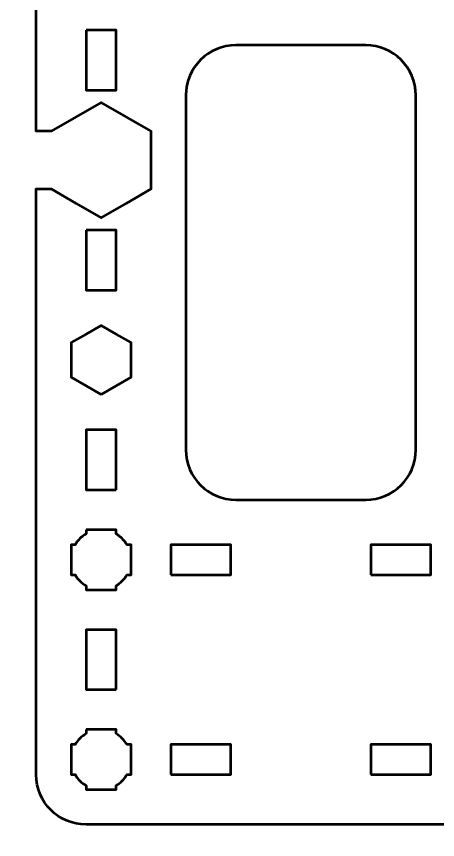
# Model space of a CAD drawing. Header units: centimetres. Extents: x -21 to 0, y -29.7 to 0.
# Drawn here: x -14.95 to -10.73, y -13.8 to -5.56 of the extents above; entities that cross this region are included whole.
import ezdxf

# ---------------------------------------------------------------- set-up
doc = ezdxf.new("R2010")
doc.units = ezdxf.units.CM
doc.header["$MEASUREMENT"] = 0
doc.layers.add('Layer 1', color=7, linetype='Continuous')

msp = doc.modelspace()

# ---------------------------------------------------------------- linework, layer by layer
at = {"layer": 'Layer 1', "color": 1, "lineweight": 53}
msp.add_open_spline([(-21.00003, -29.19995), (-21.00003, -29.19995), (-21.00003, -5.29992), (-21.00003, -5.29992), (-21.00003, -5.29992), (-21.00003, -5.21709), (-20.93286, -5.14992), (-20.85003, -5.14992), (-20.85003, -5.14992), (-20.7672, -5.14992), (-20.70003, -5.08275), (-20.70003, -4.99992), (-20.70003, -4.99992), (-20.70003, -4.91709), (-20.7672, -4.84992), (-20.85003, -4.84992), (-20.85003, -4.84992), (-20.93286, -4.84992), (-21.00003, -4.78275), (-21.00003, -4.69992), (-21.00003, -4.69992), (-21.00003, -4.61709), (-20.93286, -4.54992), (-20.85003, -4.54992), (-20.85003, -4.54992), (-20.7672, -4.54992), (-20.70003, -4.48275), (-20.70003, -4.39992), (-20.70003, -4.39992), (-20.70003, -4.31709), (-20.7672, -4.24992), (-20.85003, -4.24992), (-20.85003, -4.24992), (-20.93286, -4.24992), (-21.00003, -4.18275), (-21.00003, -4.09992), (-21.00003, -4.09992), (-21.00003, -4.01709), (-20.93286, -3.94992), (-20.85003, -3.94992), (-20.85003, -3.94992), (-20.7672, -3.94992), (-20.70003, -3.88275), (-20.70003, -3.79992), (-20.70003, -3.79992), (-20.70003, -3.71709), (-20.7672, -3.64992), (-20.85003, -3.64992), (-20.85003, -3.64992), (-20.93286, -3.64992), (-21.00003, -3.58275), (-21.00003, -3.49992), (-21.00003, -3.49992), (-21.00003, -3.41709), (-20.93286, -3.34992), (-20.85003, -3.34992), (-20.85003, -3.34992), (-20.7672, -3.34992), (-20.70003, -3.28275), (-20.70003, -3.19992), (-20.70003, -3.19992), (-20.70003, -3.11709), (-20.7672, -3.04992), (-20.85003, -3.04992), (-20.85003, -3.04992), (-20.93286, -3.04992), (-21.00003, -2.98275), (-21.00003, -2.89992), (-21.00003, -2.89992), (-21.00003, -2.81709), (-20.93286, -2.74992), (-20.85003, -2.74992), (-20.85003, -2.74992), (-20.7672, -2.74992), (-20.70003, -2.68275), (-20.70003, -2.59992), (-20.70003, -2.59992), (-20.70003, -2.51709), (-20.7672, -2.44992), (-20.85003, -2.44992), (-20.85003, -2.44992), (-20.93286, -2.44992), (-21.00003, -2.38275), (-21.00003, -2.29992), (-21.00003, -2.29992), (-21.00003, -2.21709), (-20.93286, -2.14992), (-20.85003, -2.14992), (-20.85003, -2.14992), (-20.7672, -2.14992), (-20.70003, -2.08275), (-20.70003, -1.99992), (-20.70003, -1.99992), (-20.70003, -1.91709), (-20.7672, -1.84992), (-20.85003, -1.84992), (-20.85003, -1.84992), (-20.93286, -1.84992), (-21.00003, -1.78275), (-21.00003, -1.69992), (-21.00003, -1.69992), (-21.00003, -1.61709), (-20.93286, -1.54992), (-20.85003, -1.54992), (-20.85003, -1.54992), (-20.7672, -1.54992), (-20.70003, -1.48275), (-20.70003, -1.39992), (-20.70003, -1.39992), (-20.70003, -1.31709), (-20.7672, -1.24992), (-20.85003, -1.24992), (-20.85003, -1.24992), (-20.93286, -1.24992), (-21.00003, -1.18275), (-21.00003, -1.09992), (-21.00003, -1.09992), (-21.00003, -1.09992), (-21.00003, -0.49992), (-21.00003, -0.49992), (-21.00003, -0.49992), (-21.00003, -0.22295), (-20.77694, 0.00004), (-20.49994, 0.00004), (-20.49994, 0.00004), (-20.49994, 0.00004), (-0.50008, 0.00004), (-0.50008, 0.00004), (-0.50008, 0.00004), (-0.22294, 0.00004), (0.00002, -0.22295), (0.00002, -0.49992), (0.00002, -0.49992), (0.00002, -0.49992), (0.00002, -29.19995), (0.00002, -29.19995), (0.00002, -29.19995), (0.00002, -29.47695), (-0.22294, -29.70004), (-0.50008, -29.70004), (-0.50008, -29.70004), (-0.50008, -29.70004), (-20.49994, -29.70004), (-20.49994, -29.70004), (-20.49994, -29.70004), (-20.77694, -29.70004), (-21.00003, -29.47695), (-21.00003, -29.19995)], degree=3, knots=[0, 0, 0, 0, 0.027027, 0.027027, 0.027027, 0.027027, 0.0540541, 0.0540541, 0.0540541, 0.0540541, 0.0810811, 0.0810811, 0.0810811, 0.0810811, 0.1081081, 0.1081081, 0.1081081, 0.1081081, 0.1351351, 0.1351351, 0.1351351, 0.1351351, 0.1621622, 0.1621622, 0.1621622, 0.1621622, 0.1891892, 0.1891892, 0.1891892, 0.1891892, 0.2162162, 0.2162162, 0.2162162, 0.2162162, 0.2432432, 0.2432432, 0.2432432, 0.2432432, 0.2702703, 0.2702703, 0.2702703, 0.2702703, 0.2972973, 0.2972973, 0.2972973, 0.2972973, 0.3243243, 0.3243243, 0.3243243, 0.3243243, 0.3513514, 0.3513514, 0.3513514, 0.3513514, 0.3783784, 0.3783784, 0.3783784, 0.3783784, 0.4054054, 0.4054054, 0.4054054, 0.4054054, 0.4324324, 0.4324324, 0.4324324, 0.4324324, 0.4594595, 0.4594595, 0.4594595, 0.4594595, 0.4864865, 0.4864865, 0.4864865, 0.4864865, 0.5135135, 0.5135135, 0.5135135, 0.5135135, 0.5405405, 0.5405405, 0.5405405, 0.5405405, 0.5675676, 0.5675676, 0.5675676, 0.5675676, 0.5945946, 0.5945946, 0.5945946, 0.5945946, 0.6216216, 0.6216216, 0.6216216, 0.6216216, 0.6486486, 0.6486486, 0.6486486, 0.6486486, 0.6756757, 0.6756757, 0.6756757, 0.6756757, 0.7027027, 0.7027027, 0.7027027, 0.7027027, 0.7297297, 0.7297297, 0.7297297, 0.7297297, 0.7567568, 0.7567568, 0.7567568, 0.7567568, 0.7837838, 0.7837838, 0.7837838, 0.7837838, 0.8108108, 0.8108108, 0.8108108, 0.8108108, 0.8378378, 0.8378378, 0.8378378, 0.8378378, 0.8648649, 0.8648649, 0.8648649, 0.8648649, 0.8918919, 0.8918919, 0.8918919, 0.8918919, 0.9189189, 0.9189189, 0.9189189, 0.9189189, 0.9459459, 0.9459459, 0.9459459, 0.9459459, 0.972973, 0.972973, 0.972973, 0.972973, 1, 1, 1, 1], dxfattribs=at)
at = {"layer": 'Layer 1', "color": 3, "lineweight": 53}
msp.add_open_spline([(-11.59202, -13.64999), (-11.59202, -13.64999), (-9.95003, -13.64999), (-9.95003, -13.64999), (-9.95003, -13.64999), (-9.67303, -13.64999), (-9.44994, -13.42689), (-9.44994, -13.14989), (-9.44994, -13.14989), (-9.44994, -13.14989), (-9.44994, -7.28869), (-9.44994, -7.28869), (-9.44994, -7.28869), (-9.44994, -7.28869), (-9.59999, -7.28869), (-9.59999, -7.28869), (-9.59999, -7.28869), (-9.59999, -7.28869), (-9.84999, -7.43303), (-9.84999, -7.43303), (-9.84999, -7.43303), (-9.84999, -7.43303), (-10.09999, -7.57736), (-10.09999, -7.57736), (-10.09999, -7.57736), (-10.09999, -7.57736), (-10.34999, -7.43303), (-10.34999, -7.43303), (-10.34999, -7.43303), (-10.34999, -7.43303), (-10.59999, -7.28869), (-10.59999, -7.28869), (-10.59999, -7.28869), (-10.59999, -7.28869), (-10.59999, -7.00002), (-10.59999, -7.00002), (-10.59999, -7.00002), (-10.59999, -7.00002), (-10.59999, -6.71135), (-10.59999, -6.71135), (-10.59999, -6.71135), (-10.59999, -6.71135), (-10.34999, -6.56701), (-10.34999, -6.56701), (-10.34999, -6.56701), (-10.34999, -6.56701), (-10.09999, -6.42268), (-10.09999, -6.42268), (-10.09999, -6.42268), (-10.09999, -6.42268), (-9.84999, -6.56701), (-9.84999, -6.56701), (-9.84999, -6.56701), (-9.84999, -6.56701), (-9.59999, -6.71135), (-9.59999, -6.71135), (-9.59999, -6.71135), (-9.59999, -6.71135), (-9.44994, -6.71135), (-9.44994, -6.71135), (-9.44994, -6.71135), (-9.44994, -6.71135), (-9.44994, -4.85009), (-9.44994, -4.85009), (-9.44994, -4.85009), (-9.44994, -4.57309), (-9.6729, -4.34999), (-9.95003, -4.34999), (-9.95003, -4.34999), (-9.95003, -4.34999), (-14.24989, -4.34999), (-14.24989, -4.34999), (-14.24989, -4.34999), (-14.52689, -4.34999), (-14.74998, -4.57309), (-14.74998, -4.85009), (-14.74998, -4.85009), (-14.74998, -4.85009), (-14.74998, -6.71135), (-14.74998, -6.71135), (-14.74998, -6.71135), (-14.74998, -6.71135), (-14.59999, -6.71135), (-14.59999, -6.71135), (-14.59999, -6.71135), (-14.59999, -6.71135), (-14.34999, -6.56701), (-14.34999, -6.56701), (-14.34999, -6.56701), (-14.34999, -6.56701), (-14.09999, -6.42268), (-14.09999, -6.42268), (-14.09999, -6.42268), (-14.09999, -6.42268), (-13.84999, -6.56701), (-13.84999, -6.56701), (-13.84999, -6.56701), (-13.84999, -6.56701), (-13.59999, -6.71135), (-13.59999, -6.71135), (-13.59999, -6.71135), (-13.59999, -6.71135), (-13.59999, -7.00002), (-13.59999, -7.00002), (-13.59999, -7.00002), (-13.59999, -7.00002), (-13.59999, -7.28869), (-13.59999, -7.28869), (-13.59999, -7.28869), (-13.59999, -7.28869), (-13.84999, -7.43303), (-13.84999, -7.43303), (-13.84999, -7.43303), (-13.84999, -7.43303), (-14.09999, -7.57736), (-14.09999, -7.57736), (-14.09999, -7.57736), (-14.09999, -7.57736), (-14.34999, -7.43303), (-14.34999, -7.43303), (-14.34999, -7.43303), (-14.34999, -7.43303), (-14.59999, -7.28869), (-14.59999, -7.28869), (-14.59999, -7.28869), (-14.59999, -7.28869), (-14.74998, -7.28869), (-14.74998, -7.28869), (-14.74998, -7.28869), (-14.74998, -7.28869), (-14.74998, -13.14989), (-14.74998, -13.14989), (-14.74998, -13.14989), (-14.74998, -13.42684), (-14.5271, -13.64991), (-14.25004, -13.64999), (-14.25004, -13.64999), (-14.25004, -13.64999), (-12.60802, -13.64999), (-12.60802, -13.64999), (-12.60802, -13.64999), (-12.60802, -13.64999), (-11.59202, -13.64999), (-11.59202, -13.64999)], degree=3, knots=[0, 0, 0, 0, 0.0277778, 0.0277778, 0.0277778, 0.0277778, 0.0555556, 0.0555556, 0.0555556, 0.0555556, 0.0833333, 0.0833333, 0.0833333, 0.0833333, 0.1111111, 0.1111111, 0.1111111, 0.1111111, 0.1388889, 0.1388889, 0.1388889, 0.1388889, 0.1666667, 0.1666667, 0.1666667, 0.1666667, 0.1944444, 0.1944444, 0.1944444, 0.1944444, 0.2222222, 0.2222222, 0.2222222, 0.2222222, 0.25, 0.25, 0.25, 0.25, 0.2777778, 0.2777778, 0.2777778, 0.2777778, 0.3055556, 0.3055556, 0.3055556, 0.3055556, 0.3333333, 0.3333333, 0.3333333, 0.3333333, 0.3611111, 0.3611111, 0.3611111, 0.3611111, 0.3888889, 0.3888889, 0.3888889, 0.3888889, 0.4166667, 0.4166667, 0.4166667, 0.4166667, 0.4444444, 0.4444444, 0.4444444, 0.4444444, 0.4722222, 0.4722222, 0.4722222, 0.4722222, 0.5, 0.5, 0.5, 0.5, 0.5277778, 0.5277778, 0.5277778, 0.5277778, 0.5555556, 0.5555556, 0.5555556, 0.5555556, 0.5833333, 0.5833333, 0.5833333, 0.5833333, 0.6111111, 0.6111111, 0.6111111, 0.6111111, 0.6388889, 0.6388889, 0.6388889, 0.6388889, 0.6666667, 0.6666667, 0.6666667, 0.6666667, 0.6944444, 0.6944444, 0.6944444, 0.6944444, 0.7222222, 0.7222222, 0.7222222, 0.7222222, 0.75, 0.75, 0.75, 0.75, 0.7777778, 0.7777778, 0.7777778, 0.7777778, 0.8055556, 0.8055556, 0.8055556, 0.8055556, 0.8333333, 0.8333333, 0.8333333, 0.8333333, 0.8611111, 0.8611111, 0.8611111, 0.8611111, 0.8888889, 0.8888889, 0.8888889, 0.8888889, 0.9166667, 0.9166667, 0.9166667, 0.9166667, 0.9444444, 0.9444444, 0.9444444, 0.9444444, 0.9722222, 0.9722222, 0.9722222, 0.9722222, 1, 1, 1, 1], dxfattribs=at)
at = {"layer": 'Layer 1', "lineweight": 53}
for points, knots in [([(-14.24989, -5.70004), (-14.24989, -5.70004), (-13.94988, -5.70004), (-13.94988, -5.70004), (-13.94988, -5.70004), (-13.94988, -5.70004), (-13.94988, -6.30003), (-13.94988, -6.30003), (-13.94988, -6.30003), (-13.94988, -6.30003), (-14.24989, -6.30003), (-14.24989, -6.30003), (-14.24989, -6.30003), (-14.24989, -6.30003), (-14.24989, -5.70004), (-14.24989, -5.70004)], [0, 0, 0, 0, 0.25, 0.25, 0.25, 0.25, 0.5, 0.5, 0.5, 0.5, 0.75, 0.75, 0.75, 0.75, 1, 1, 1, 1]), ([(-12.50802, -10.39997), (-12.50802, -10.39997), (-12.75004, -10.39999), (-12.75004, -10.39999), (-12.75004, -10.39999), (-13.0271, -10.39991), (-13.24998, -10.17684), (-13.24998, -9.89989), (-13.24998, -9.89989), (-13.24998, -7.1333), (-13.24998, -9.11668), (-13.24998, -6.35009), (-13.24998, -6.35009), (-13.24998, -6.07309), (-13.02689, -5.84999), (-12.74989, -5.84999), (-12.74989, -5.84999), (-12.74989, -5.84999), (-11.45003, -5.84999), (-11.45003, -5.84999), (-11.45003, -5.84999), (-11.1729, -5.84999), (-10.94994, -6.07309), (-10.94994, -6.35009), (-10.94994, -6.35009), (-10.94994, -9.11668), (-10.94994, -7.1333), (-10.94994, -9.89989), (-10.94994, -9.89989), (-10.94994, -10.17689), (-11.17303, -10.39999), (-11.45003, -10.39999), (-11.45003, -10.39999), (-11.45003, -10.39999), (-12.50802, -10.39997), (-12.50802, -10.39997)], [0, 0, 0, 0, 0.1111111, 0.1111111, 0.1111111, 0.1111111, 0.2222222, 0.2222222, 0.2222222, 0.2222222, 0.3333333, 0.3333333, 0.3333333, 0.3333333, 0.4444444, 0.4444444, 0.4444444, 0.4444444, 0.5555556, 0.5555556, 0.5555556, 0.5555556, 0.6666667, 0.6666667, 0.6666667, 0.6666667, 0.7777778, 0.7777778, 0.7777778, 0.7777778, 0.8888889, 0.8888889, 0.8888889, 0.8888889, 1, 1, 1, 1]), ([(-14.25003, -7.70004), (-14.25003, -7.70004), (-13.95003, -7.70004), (-13.95003, -7.70004), (-13.95003, -7.70004), (-13.95003, -7.70004), (-13.95003, -8.30003), (-13.95003, -8.30003), (-13.95003, -8.30003), (-13.95003, -8.30003), (-14.25003, -8.30003), (-14.25003, -8.30003), (-14.25003, -8.30003), (-14.25003, -8.30003), (-14.25003, -7.70004), (-14.25003, -7.70004)], [0, 0, 0, 0, 0.25, 0.25, 0.25, 0.25, 0.5, 0.5, 0.5, 0.5, 0.75, 0.75, 0.75, 0.75, 1, 1, 1, 1]), ([(-14.1, -9.34645), (-14.1, -9.34645), (-14.25, -9.25984), (-14.25, -9.25984), (-14.25, -9.25984), (-14.25, -9.25984), (-14.4, -9.17324), (-14.4, -9.17324), (-14.4, -9.17324), (-14.4, -9.17324), (-14.4, -9.00003), (-14.4, -9.00003), (-14.4, -9.00003), (-14.4, -9.00003), (-14.4, -8.82682), (-14.4, -8.82682), (-14.4, -8.82682), (-14.4, -8.82682), (-14.25, -8.74022), (-14.25, -8.74022), (-14.25, -8.74022), (-14.25, -8.74022), (-14.1, -8.65361), (-14.1, -8.65361), (-14.1, -8.65361), (-14.1, -8.65361), (-13.95, -8.74022), (-13.95, -8.74022), (-13.95, -8.74022), (-13.95, -8.74022), (-13.8, -8.82682), (-13.8, -8.82682), (-13.8, -8.82682), (-13.8, -8.82682), (-13.8, -9.00003), (-13.8, -9.00003), (-13.8, -9.00003), (-13.8, -9.00003), (-13.8, -9.17324), (-13.8, -9.17324), (-13.8, -9.17324), (-13.8, -9.17324), (-13.95, -9.25984), (-13.95, -9.25984), (-13.95, -9.25984), (-13.95, -9.25984), (-14.1, -9.34645), (-14.1, -9.34645)], [0, 0, 0, 0, 0.0833333, 0.0833333, 0.0833333, 0.0833333, 0.1666667, 0.1666667, 0.1666667, 0.1666667, 0.25, 0.25, 0.25, 0.25, 0.3333333, 0.3333333, 0.3333333, 0.3333333, 0.4166667, 0.4166667, 0.4166667, 0.4166667, 0.5, 0.5, 0.5, 0.5, 0.5833333, 0.5833333, 0.5833333, 0.5833333, 0.6666667, 0.6666667, 0.6666667, 0.6666667, 0.75, 0.75, 0.75, 0.75, 0.8333333, 0.8333333, 0.8333333, 0.8333333, 0.9166667, 0.9166667, 0.9166667, 0.9166667, 1, 1, 1, 1]), ([(-13.95003, -10.29994), (-13.95003, -10.29994), (-14.25004, -10.29994), (-14.25004, -10.29994), (-14.25004, -10.29994), (-14.25004, -10.29994), (-14.25004, -9.69995), (-14.25004, -9.69995), (-14.25004, -9.69995), (-14.25004, -9.69995), (-13.95003, -9.69995), (-13.95003, -9.69995), (-13.95003, -9.69995), (-13.95003, -9.69995), (-13.95003, -10.29994), (-13.95003, -10.29994)], [0, 0, 0, 0, 0.25, 0.25, 0.25, 0.25, 0.5, 0.5, 0.5, 0.5, 0.75, 0.75, 0.75, 0.75, 1, 1, 1, 1]), ([(-14.25003, -10.70004), (-14.25003, -10.70004), (-14.10151, -10.70004), (-14.10151, -10.70004), (-14.10151, -10.70004), (-14.10151, -10.70004), (-14.09996, -10.70002), (-14.09996, -10.70002), (-14.09996, -10.70002), (-14.09996, -10.70002), (-14.09841, -10.70004), (-14.09841, -10.70004), (-14.09841, -10.70004), (-14.09841, -10.70004), (-13.95003, -10.70004), (-13.95003, -10.70004), (-13.95003, -10.70004), (-13.95003, -10.70004), (-13.95003, -10.74013), (-13.95003, -10.74013), (-13.95003, -10.74013), (-13.90446, -10.76648), (-13.86648, -10.80448), (-13.84012, -10.85003), (-13.84012, -10.85003), (-13.84012, -10.85003), (-13.80003, -10.85003), (-13.80003, -10.85003), (-13.80003, -10.85003), (-13.80003, -10.85003), (-13.80003, -10.99408), (-13.80003, -10.99408), (-13.80003, -10.99408), (-13.80003, -10.99408), (-13.79997, -11.00002), (-13.79997, -11.00002), (-13.79997, -11.00002), (-13.79997, -11.00002), (-13.80003, -11.00596), (-13.80003, -11.00596), (-13.80003, -11.00596), (-13.80003, -11.00596), (-13.80003, -11.15003), (-13.80003, -11.15003), (-13.80003, -11.15003), (-13.80003, -11.15003), (-13.8401, -11.15003), (-13.8401, -11.15003), (-13.8401, -11.15003), (-13.86646, -11.1956), (-13.90445, -11.23359), (-13.95003, -11.25993), (-13.95003, -11.25993), (-13.95003, -11.25993), (-13.95003, -11.30003), (-13.95003, -11.30003), (-13.95003, -11.30003), (-13.95003, -11.30003), (-14.25003, -11.30003), (-14.25003, -11.30003), (-14.25003, -11.30003), (-14.25003, -11.30003), (-14.25003, -11.25984), (-14.25003, -11.25984), (-14.25003, -11.25984), (-14.29553, -11.2335), (-14.33347, -11.19554), (-14.35981, -11.15003), (-14.35981, -11.15003), (-14.35981, -11.15003), (-14.40002, -11.15003), (-14.40002, -11.15003), (-14.40002, -11.15003), (-14.40002, -11.15003), (-14.40002, -10.85003), (-14.40002, -10.85003), (-14.40002, -10.85003), (-14.40002, -10.85003), (-14.35979, -10.85003), (-14.35979, -10.85003), (-14.35979, -10.85003), (-14.33345, -10.80453), (-14.29552, -10.76657), (-14.25003, -10.74023), (-14.25003, -10.74023), (-14.25003, -10.74023), (-14.25003, -10.70004), (-14.25003, -10.70004)], [0, 0, 0, 0, 0.0454545, 0.0454545, 0.0454545, 0.0454545, 0.0909091, 0.0909091, 0.0909091, 0.0909091, 0.1363636, 0.1363636, 0.1363636, 0.1363636, 0.1818182, 0.1818182, 0.1818182, 0.1818182, 0.2272727, 0.2272727, 0.2272727, 0.2272727, 0.2727273, 0.2727273, 0.2727273, 0.2727273, 0.3181818, 0.3181818, 0.3181818, 0.3181818, 0.3636364, 0.3636364, 0.3636364, 0.3636364, 0.4090909, 0.4090909, 0.4090909, 0.4090909, 0.4545455, 0.4545455, 0.4545455, 0.4545455, 0.5, 0.5, 0.5, 0.5, 0.5454545, 0.5454545, 0.5454545, 0.5454545, 0.5909091, 0.5909091, 0.5909091, 0.5909091, 0.6363636, 0.6363636, 0.6363636, 0.6363636, 0.6818182, 0.6818182, 0.6818182, 0.6818182, 0.7272727, 0.7272727, 0.7272727, 0.7272727, 0.7727273, 0.7727273, 0.7727273, 0.7727273, 0.8181818, 0.8181818, 0.8181818, 0.8181818, 0.8636364, 0.8636364, 0.8636364, 0.8636364, 0.9090909, 0.9090909, 0.9090909, 0.9090909, 0.9545455, 0.9545455, 0.9545455, 0.9545455, 1, 1, 1, 1]), ([(-13.40003, -11.14994), (-13.40003, -11.14994), (-13.40003, -10.84993), (-13.40003, -10.84993), (-13.40003, -10.84993), (-13.40003, -10.84993), (-12.80004, -10.84993), (-12.80004, -10.84993), (-12.80004, -10.84993), (-12.80004, -10.84993), (-12.80004, -11.14994), (-12.80004, -11.14994), (-12.80004, -11.14994), (-12.80004, -11.14994), (-13.40003, -11.14994), (-13.40003, -11.14994)], [0, 0, 0, 0, 0.25, 0.25, 0.25, 0.25, 0.5, 0.5, 0.5, 0.5, 0.75, 0.75, 0.75, 0.75, 1, 1, 1, 1]), ([(-11.40003, -11.14994), (-11.40003, -11.14994), (-11.40003, -10.84993), (-11.40003, -10.84993), (-11.40003, -10.84993), (-11.40003, -10.84993), (-10.80004, -10.84993), (-10.80004, -10.84993), (-10.80004, -10.84993), (-10.80004, -10.84993), (-10.80004, -11.14994), (-10.80004, -11.14994), (-10.80004, -11.14994), (-10.80004, -11.14994), (-11.40003, -11.14994), (-11.40003, -11.14994)], [0, 0, 0, 0, 0.25, 0.25, 0.25, 0.25, 0.5, 0.5, 0.5, 0.5, 0.75, 0.75, 0.75, 0.75, 1, 1, 1, 1]), ([(-13.95003, -12.29994), (-13.95003, -12.29994), (-14.25004, -12.29994), (-14.25004, -12.29994), (-14.25004, -12.29994), (-14.25004, -12.29994), (-14.25004, -11.69995), (-14.25004, -11.69995), (-14.25004, -11.69995), (-14.25004, -11.69995), (-13.95003, -11.69995), (-13.95003, -11.69995), (-13.95003, -11.69995), (-13.95003, -11.69995), (-13.95003, -12.29994), (-13.95003, -12.29994)], [0, 0, 0, 0, 0.25, 0.25, 0.25, 0.25, 0.5, 0.5, 0.5, 0.5, 0.75, 0.75, 0.75, 0.75, 1, 1, 1, 1]), ([(-14.25003, -12.70004), (-14.25003, -12.70004), (-14.10151, -12.70004), (-14.10151, -12.70004), (-14.10151, -12.70004), (-14.10151, -12.70004), (-14.09996, -12.70002), (-14.09996, -12.70002), (-14.09996, -12.70002), (-14.09996, -12.70002), (-14.09841, -12.70004), (-14.09841, -12.70004), (-14.09841, -12.70004), (-14.09841, -12.70004), (-13.95003, -12.70004), (-13.95003, -12.70004), (-13.95003, -12.70004), (-13.95003, -12.70004), (-13.95003, -12.74013), (-13.95003, -12.74013), (-13.95003, -12.74013), (-13.90446, -12.76648), (-13.86648, -12.80448), (-13.84012, -12.85003), (-13.84012, -12.85003), (-13.84012, -12.85003), (-13.80003, -12.85003), (-13.80003, -12.85003), (-13.80003, -12.85003), (-13.80003, -12.85003), (-13.80003, -12.99408), (-13.80003, -12.99408), (-13.80003, -12.99408), (-13.80003, -12.99408), (-13.79997, -13.00002), (-13.79997, -13.00002), (-13.79997, -13.00002), (-13.79997, -13.00002), (-13.80003, -13.00596), (-13.80003, -13.00596), (-13.80003, -13.00596), (-13.80003, -13.00596), (-13.80003, -13.15003), (-13.80003, -13.15003), (-13.80003, -13.15003), (-13.80003, -13.15003), (-13.8401, -13.15003), (-13.8401, -13.15003), (-13.8401, -13.15003), (-13.86646, -13.1956), (-13.90445, -13.23359), (-13.95003, -13.25993), (-13.95003, -13.25993), (-13.95003, -13.25993), (-13.95003, -13.30003), (-13.95003, -13.30003), (-13.95003, -13.30003), (-13.95003, -13.30003), (-14.25003, -13.30003), (-14.25003, -13.30003), (-14.25003, -13.30003), (-14.25003, -13.30003), (-14.25003, -13.25984), (-14.25003, -13.25984), (-14.25003, -13.25984), (-14.29553, -13.2335), (-14.33347, -13.19554), (-14.35981, -13.15003), (-14.35981, -13.15003), (-14.35981, -13.15003), (-14.40002, -13.15003), (-14.40002, -13.15003), (-14.40002, -13.15003), (-14.40002, -13.15003), (-14.40002, -12.85003), (-14.40002, -12.85003), (-14.40002, -12.85003), (-14.40002, -12.85003), (-14.35979, -12.85003), (-14.35979, -12.85003), (-14.35979, -12.85003), (-14.33345, -12.80453), (-14.29552, -12.76657), (-14.25003, -12.74023), (-14.25003, -12.74023), (-14.25003, -12.74023), (-14.25003, -12.70004), (-14.25003, -12.70004)], [0, 0, 0, 0, 0.0454545, 0.0454545, 0.0454545, 0.0454545, 0.0909091, 0.0909091, 0.0909091, 0.0909091, 0.1363636, 0.1363636, 0.1363636, 0.1363636, 0.1818182, 0.1818182, 0.1818182, 0.1818182, 0.2272727, 0.2272727, 0.2272727, 0.2272727, 0.2727273, 0.2727273, 0.2727273, 0.2727273, 0.3181818, 0.3181818, 0.3181818, 0.3181818, 0.3636364, 0.3636364, 0.3636364, 0.3636364, 0.4090909, 0.4090909, 0.4090909, 0.4090909, 0.4545455, 0.4545455, 0.4545455, 0.4545455, 0.5, 0.5, 0.5, 0.5, 0.5454545, 0.5454545, 0.5454545, 0.5454545, 0.5909091, 0.5909091, 0.5909091, 0.5909091, 0.6363636, 0.6363636, 0.6363636, 0.6363636, 0.6818182, 0.6818182, 0.6818182, 0.6818182, 0.7272727, 0.7272727, 0.7272727, 0.7272727, 0.7727273, 0.7727273, 0.7727273, 0.7727273, 0.8181818, 0.8181818, 0.8181818, 0.8181818, 0.8636364, 0.8636364, 0.8636364, 0.8636364, 0.9090909, 0.9090909, 0.9090909, 0.9090909, 0.9545455, 0.9545455, 0.9545455, 0.9545455, 1, 1, 1, 1]), ([(-13.40003, -13.14994), (-13.40003, -13.14994), (-13.40003, -12.84993), (-13.40003, -12.84993), (-13.40003, -12.84993), (-13.40003, -12.84993), (-12.80004, -12.84993), (-12.80004, -12.84993), (-12.80004, -12.84993), (-12.80004, -12.84993), (-12.80004, -13.14994), (-12.80004, -13.14994), (-12.80004, -13.14994), (-12.80004, -13.14994), (-13.40003, -13.14994), (-13.40003, -13.14994)], [0, 0, 0, 0, 0.25, 0.25, 0.25, 0.25, 0.5, 0.5, 0.5, 0.5, 0.75, 0.75, 0.75, 0.75, 1, 1, 1, 1]), ([(-11.40003, -13.14994), (-11.40003, -13.14994), (-11.40003, -12.84993), (-11.40003, -12.84993), (-11.40003, -12.84993), (-11.40003, -12.84993), (-10.80004, -12.84993), (-10.80004, -12.84993), (-10.80004, -12.84993), (-10.80004, -12.84993), (-10.80004, -13.14994), (-10.80004, -13.14994), (-10.80004, -13.14994), (-10.80004, -13.14994), (-11.40003, -13.14994), (-11.40003, -13.14994)], [0, 0, 0, 0, 0.25, 0.25, 0.25, 0.25, 0.5, 0.5, 0.5, 0.5, 0.75, 0.75, 0.75, 0.75, 1, 1, 1, 1])]:
    msp.add_open_spline(points, degree=3, knots=knots, dxfattribs=at)

doc.saveas('drawing.dxf')
